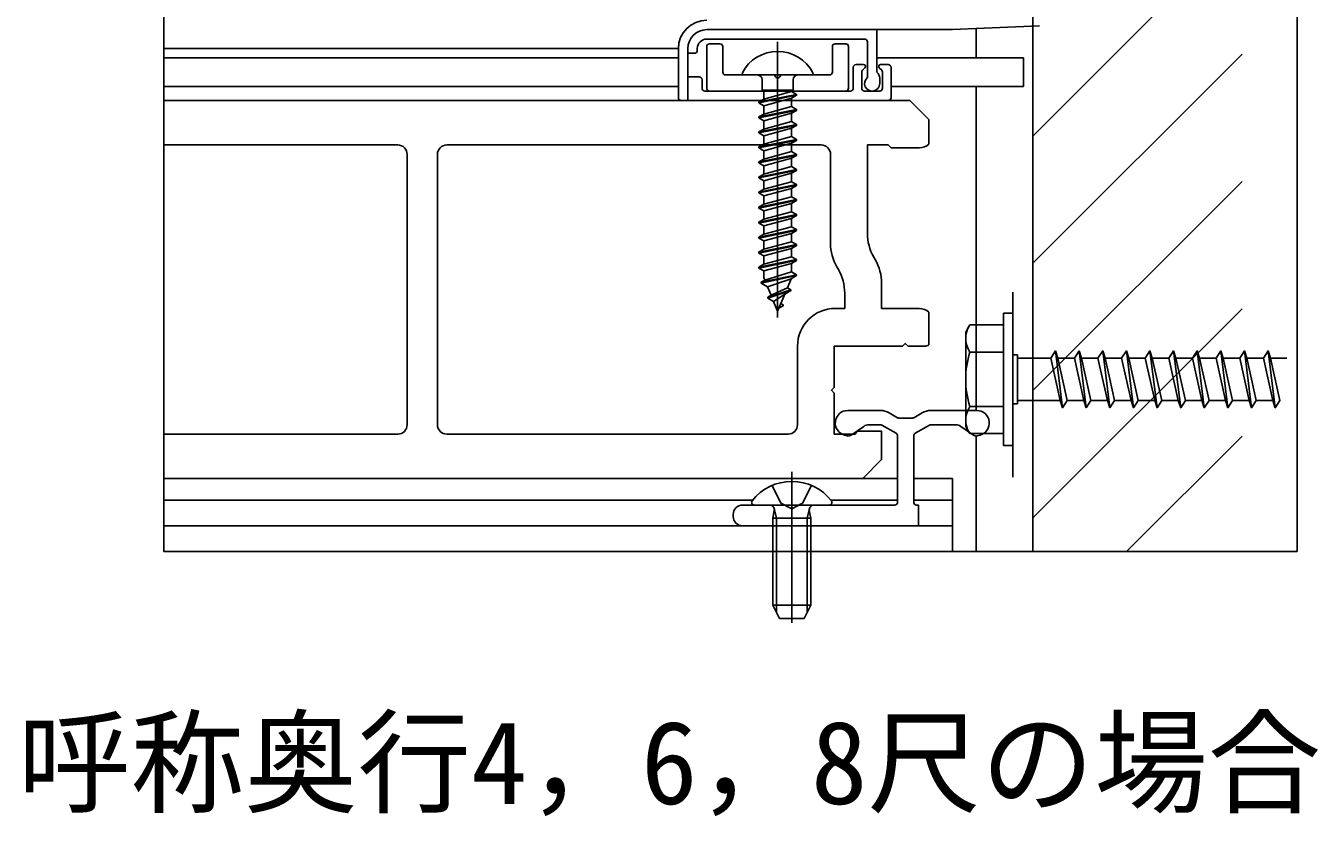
# Model space of a CAD drawing. Units: millimetres, scale not verified. Extents: x -700 to 700, y -1043 to 1037.
# Drawn here: x 117.7 to 254.4, y 297.8 to 381.5 of the extents above; entities that cross this region are included whole.
import ezdxf
from ezdxf.enums import TextEntityAlignment as Align

# ---------------------------------------------------------------- set-up
doc = ezdxf.new("R2010")
doc.units = ezdxf.units.MM
doc.header["$LTSCALE"] = 6
for name, color, linetype in [('0-2_USER1', 3, 'Continuous'), ('0-3_YKK_11', 7, 'Continuous'), ('0-4_YKK_12', 2, 'Continuous'), ('0-5_YKK_13', 4, 'Continuous'), ('0-8_YSS_K', 3, 'Continuous')]:
    doc.layers.add(name, color=color, linetype=linetype)
doc.styles.add('ＭＳ ゴシック', font='')
doc.styles.get('ＭＳ ゴシック').set_extended_font_data('MS Gothic')

msp = doc.modelspace()

# ---------------------------------------------------------------- linework, layer by layer
at = {"layer": '0-3_YKK_11'}
for p, q in [((157.024, 368.859), (132.262, 368.859)), ((158.024, 339.259), (158.024, 367.859)), ((161.224, 367.859), (161.224, 339.259)), ((201.824, 368.859), (162.224, 368.859)), ((202.824, 358.452), (202.824, 367.859)), ((207.554, 356.719), (207.394, 356.997)), ((203.654, 355.674), (203.494, 355.952)), ((213.224, 347.693), (213.224, 351.177)), ((199.324, 339.259), (199.324, 347.559)), ((132.262, 338.259), (157.024, 338.259)), ((162.224, 338.259), (198.324, 338.259))]:
    msp.add_line(p, q, dxfattribs=at)
for points in [[(213.224, 368.941), (213.224, 371.559), (211.224, 373.559), (132.262, 373.559)], [(206.724, 359.497), (206.724, 368.859), (208.924, 368.859), (209.224, 368.559), (212.224, 368.559)], [(212.224, 351.559), (208.224, 351.559), (208.224, 354.219)], [(203.324, 351.559), (204.324, 351.559), (204.324, 353.174)], [(132.262, 333.559), (206.224, 333.559), (208.224, 335.559), (208.224, 338.559), (205.724, 338.559), (205.424, 338.259), (203.224, 338.259), (203.224, 342.609), (202.924, 342.909), (203.224, 343.209), (203.224, 347.559), (210.424, 347.559), (210.724, 347.859), (211.024, 347.559), (212.724, 347.559)]]:
    msp.add_lwpolyline(points, dxfattribs=at)
for centre, radius, start, end in [((157.024, 367.859), 1, 0, 90), ((162.224, 367.859), 1, 90, 180), ((201.824, 367.859), 1, 0, 90), ((212.224, 370.059), 1.5, 270, 311.81031), ((207.824, 358.452), 5, 180, 210), ((211.724, 359.497), 5, 180, 210), ((199.324, 353.174), 5, 0, 30), ((203.224, 354.219), 5, 0, 30), ((203.324, 347.559), 4, 90, 180), ((212.224, 350.059), 1.5, 48.18969, 90), ((212.724, 348.559), 1, 270, 300), ((157.024, 339.259), 1, 270, 0), ((162.224, 339.259), 1, 180, 270), ((198.324, 339.259), 1, 270, 0)]:
    msp.add_arc(centre, radius, start, end, dxfattribs=at)
at = {"layer": '0-4_YKK_12'}
for p, q in [((218.224, 381.168), (218.224, 378.059)), ((186.724, 379.059), (132.262, 379.059)), ((197.224, 379.759), (197.224, 350.605)), ((186.724, 378.059), (132.262, 378.059)), ((223.224, 378.059), (207.724, 378.059)), ((223.224, 378.059), (223.224, 375.059)), ((186.724, 375.059), (132.262, 375.059)), ((223.224, 375.059), (209.224, 375.059)), ((218.224, 375.059), (218.224, 340.759)), ((222.124, 333.714), (222.124, 353.286)), ((218.224, 338.059), (218.224, 325.843)), ((209.924, 333.559), (132.262, 333.559)), ((215.724, 333.559), (211.624, 333.559)), ((215.724, 333.559), (215.724, 325.843)), ((194.577, 331.259), (132.262, 331.259)), ((209.924, 331.259), (202.871, 331.259)), ((215.724, 331.259), (211.624, 331.259)), ((215.724, 328.559), (132.262, 328.559))]:
    msp.add_line(p, q, dxfattribs=at)
msp.add_lwpolyline([(132.262, 402.183), (252.185, 402.183), (252.185, 325.843), (132.262, 325.843)], close=True, dxfattribs=at)
at = {"layer": '0-5_YKK_13'}
for p, q in [((189.724, 381.059), (207.724, 381.059)), ((207.724, 376.559), (207.724, 381.059)), ((186.724, 373.859), (186.724, 379.059)), ((187.724, 373.559), (187.724, 379.059)), ((188.724, 379.059), (188.724, 378.859)), ((189.724, 380.059), (206.424, 380.059)), ((189.724, 379.259), (189.724, 374.859)), ((191.124, 379.559), (190.024, 379.559)), ((191.424, 376.559), (191.424, 379.259)), ((203.024, 379.259), (203.024, 376.559)), ((204.424, 379.559), (203.324, 379.559)), ((204.724, 374.859), (204.724, 379.259)), ((206.724, 375.983), (206.724, 379.759)), ((187.724, 378.559), (188.424, 378.559)), ((187.724, 376.059), (187.724, 373.559)), ((187.724, 376.059), (188.924, 376.059)), ((196.766, 376.259), (191.724, 376.259)), ((193.628, 376.259), (200.82, 376.259)), ((202.724, 376.259), (197.682, 376.259)), ((205.224, 374.859), (205.224, 377.059)), ((206.324, 377.359), (205.524, 377.359)), ((206.124, 374.859), (206.124, 376.552)), ((206.465, 377.018), (206.212, 376.764)), ((207.983, 377.018), (208.236, 376.764)), ((208.124, 377.359), (208.924, 377.359)), ((208.324, 374.859), (208.324, 376.552)), ((209.224, 373.859), (209.224, 377.059)), ((189.224, 375.759), (189.224, 374.859)), ((195.589, 375.759), (195.589, 374.671)), ((198.859, 375.759), (198.859, 374.671)), ((208.024, 375.359), (208.024, 375.934)), ((187.224, 373.559), (208.924, 373.559)), ((189.524, 374.559), (204.924, 374.559)), ((190.024, 374.559), (204.424, 374.559)), ((195.583, 374.671), (198.859, 374.671)), ((195.749, 374.601), (195.749, 373.717)), ((195.749, 373.717), (198.699, 374.512)), ((198.699, 374.671), (198.699, 374.512)), ((199.224, 374.209), (198.699, 374.512)), ((198.699, 373.806), (198.699, 372.922)), ((206.424, 374.559), (208.024, 374.559)), ((195.749, 373.011), (195.224, 373.314)), ((195.749, 373.011), (195.749, 372.127)), ((195.749, 372.127), (198.699, 372.922)), ((199.224, 372.619), (198.699, 372.922)), ((198.699, 372.216), (198.699, 371.332)), ((195.749, 371.421), (195.224, 371.724)), ((195.749, 371.421), (195.749, 370.537)), ((195.749, 370.537), (198.699, 371.332)), ((199.224, 371.029), (198.699, 371.332)), ((198.699, 370.626), (198.699, 369.742)), ((195.749, 369.831), (195.224, 370.134)), ((195.749, 369.831), (195.749, 368.947)), ((195.749, 368.947), (198.699, 369.742)), ((199.224, 369.439), (198.699, 369.742)), ((195.749, 368.241), (195.224, 368.544)), ((195.749, 368.241), (195.749, 367.357)), ((195.749, 367.357), (198.699, 368.152)), ((198.699, 369.036), (198.699, 368.152)), ((199.224, 367.849), (198.699, 368.152)), ((195.749, 366.651), (195.224, 366.954)), ((195.749, 366.651), (195.749, 365.767)), ((195.749, 365.767), (198.699, 366.562)), ((198.699, 367.446), (198.699, 366.562)), ((199.224, 366.259), (198.699, 366.562)), ((195.749, 365.061), (195.224, 365.364)), ((198.699, 365.856), (198.699, 364.972)), ((195.749, 363.471), (195.224, 363.774)), ((195.749, 365.061), (195.749, 364.177)), ((195.749, 364.177), (198.699, 364.972)), ((199.224, 364.669), (198.699, 364.972)), ((198.699, 364.266), (198.699, 363.382)), ((195.224, 362.284), (199.224, 363.079)), ((199.224, 362.979), (195.224, 362.184)), ((195.749, 363.471), (195.749, 362.587)), ((195.749, 362.587), (198.699, 363.382)), ((198.699, 362.676), (195.749, 361.881)), ((199.224, 363.079), (198.699, 363.382)), ((199.224, 362.979), (198.699, 362.676)), ((198.699, 362.676), (198.699, 361.792)), ((199.224, 363.079), (199.224, 362.979)), ((195.749, 361.881), (195.224, 362.184)), ((195.749, 361.881), (195.749, 360.997)), ((195.749, 360.997), (198.699, 361.792)), ((199.224, 361.489), (198.699, 361.792)), ((198.699, 361.086), (198.699, 360.202)), ((195.749, 360.291), (195.224, 360.594)), ((195.224, 359.104), (199.224, 359.899)), ((199.224, 359.799), (195.224, 359.004)), ((195.749, 360.291), (195.749, 359.407)), ((195.749, 359.407), (198.699, 360.202)), ((199.224, 359.899), (198.699, 360.202)), ((199.224, 359.799), (198.699, 359.496)), ((199.224, 359.899), (199.224, 359.799)), ((195.749, 359.407), (195.224, 359.104)), ((195.224, 359.104), (195.224, 359.004)), ((195.749, 358.701), (195.224, 359.004)), ((195.224, 357.514), (199.224, 358.309)), ((198.699, 359.496), (195.749, 358.701)), ((195.749, 358.701), (195.749, 357.817)), ((195.749, 357.817), (198.699, 358.612)), ((198.699, 359.496), (198.699, 358.612)), ((199.224, 358.309), (198.699, 358.612)), ((199.224, 358.209), (195.224, 357.414)), ((195.749, 357.111), (195.224, 357.414)), ((198.699, 357.906), (195.749, 357.111)), ((195.749, 357.111), (195.749, 356.227)), ((195.749, 356.227), (198.699, 357.022)), ((198.699, 357.906), (198.699, 357.022)), ((199.224, 356.719), (198.699, 357.022)), ((199.224, 356.719), (195.224, 355.924)), ((195.224, 355.824), (199.224, 356.619)), ((195.749, 356.227), (195.224, 355.924)), ((195.224, 355.924), (195.224, 355.824)), ((195.749, 355.521), (195.224, 355.824)), ((198.699, 356.316), (195.749, 355.521)), ((199.224, 356.619), (198.699, 356.316)), ((198.699, 356.316), (198.699, 355.432)), ((199.224, 356.719), (199.224, 356.619)), ((199.224, 355.129), (195.474, 354.334)), ((199.224, 355.029), (195.474, 354.234)), ((195.858, 354.556), (195.474, 354.334)), ((195.474, 354.334), (195.474, 354.234)), ((196.154, 353.841), (195.474, 354.234)), ((195.749, 355.521), (195.749, 354.82)), ((195.858, 354.556), (195.749, 354.82)), ((195.858, 354.556), (198.699, 355.432)), ((198.648, 354.696), (196.154, 353.841)), ((198.256, 353.751), (198.648, 354.696)), ((199.224, 355.029), (198.648, 354.696)), ((199.224, 355.129), (198.699, 355.432)), ((199.224, 355.129), (199.224, 355.029)), ((196.525, 352.947), (196.154, 353.841)), ((198.624, 353.539), (196.174, 352.744)), ((196.525, 352.947), (196.174, 352.744)), ((198.256, 353.751), (196.525, 352.947)), ((197.971, 353.062), (196.8, 352.283)), ((197.224, 351.259), (197.971, 353.062)), ((198.624, 353.439), (197.971, 353.062)), ((198.624, 353.539), (198.256, 353.751)), ((196.174, 352.744), (196.174, 352.644)), ((196.8, 352.283), (196.174, 352.644)), ((197.224, 351.259), (196.8, 352.283)), ((197.824, 351.949), (197.57, 352.095)), ((221.124, 351.059), (221.124, 337.059)), ((221.124, 351.059), (222.124, 351.059)), ((222.124, 351.059), (222.124, 337.059)), ((217.124, 349.059), (217.557, 349.809)), ((217.124, 339.059), (217.124, 349.059)), ((221.124, 349.809), (217.555, 349.809)), ((221.124, 349.809), (221.124, 338.309)), ((221.124, 346.946), (217.571, 346.946)), ((222.124, 346.659), (222.624, 346.659)), ((222.624, 346.659), (222.624, 341.459)), ((222.624, 346.309), (226.124, 346.309)), ((226.624, 347.059), (227.374, 341.059)), ((226.874, 346.309), (227.874, 341.809)), ((226.874, 346.309), (228.624, 346.309)), ((228.624, 346.309), (229.124, 347.059)), ((228.624, 346.309), (229.624, 341.809)), ((229.124, 347.059), (229.874, 341.059)), ((229.124, 347.059), (229.374, 346.309)), ((229.374, 346.309), (230.374, 341.809)), ((229.374, 346.309), (231.124, 346.309)), ((231.624, 347.059), (232.374, 341.059)), ((231.874, 346.309), (232.374, 346.309)), ((231.874, 346.309), (232.374, 344.059)), ((232.374, 346.309), (233.624, 346.309)), ((234.124, 347.059), (234.874, 341.059)), ((234.374, 346.309), (236.124, 346.309)), ((234.374, 346.309), (235.374, 341.809)), ((236.624, 347.059), (237.374, 341.059)), ((236.874, 346.309), (238.624, 346.309)), ((236.874, 346.309), (237.874, 341.809)), ((239.124, 347.059), (239.874, 341.059)), ((239.374, 346.309), (241.124, 346.309)), ((239.374, 346.309), (240.374, 341.809)), ((241.624, 347.059), (242.374, 341.059)), ((241.874, 346.309), (243.624, 346.309)), ((241.874, 346.309), (242.874, 341.809)), ((244.124, 347.059), (244.874, 341.059)), ((244.374, 346.309), (246.124, 346.309)), ((244.374, 346.309), (245.374, 341.809)), ((246.124, 346.309), (247.124, 341.809)), ((246.624, 347.059), (247.374, 341.059)), ((246.874, 346.309), (247.374, 346.309)), ((246.874, 346.309), (247.374, 344.059)), ((247.374, 346.309), (248.624, 346.309)), ((249.124, 347.059), (249.874, 341.059)), ((249.374, 346.309), (251.124, 346.309)), ((249.374, 346.309), (250.374, 341.809)), ((232.374, 344.059), (232.874, 341.809)), ((247.374, 344.059), (247.874, 341.809)), ((204.649, 340.759), (208.112, 340.759)), ((209.012, 340.518), (209.91, 339.999)), ((211.638, 339.999), (212.536, 340.518)), ((213.436, 340.759), (218.298, 340.759)), ((221.124, 341.172), (217.571, 341.172)), ((222.124, 341.459), (222.624, 341.459)), ((227.124, 341.809), (222.624, 341.809)), ((229.624, 341.809), (227.874, 341.809)), ((229.624, 341.809), (229.874, 341.059)), ((229.874, 341.059), (230.374, 341.809)), ((232.124, 341.809), (230.374, 341.809)), ((232.374, 341.059), (232.874, 341.809)), ((234.624, 341.809), (232.874, 341.809)), ((237.124, 341.809), (235.374, 341.809)), ((239.624, 341.809), (237.874, 341.809)), ((242.124, 341.809), (240.374, 341.809)), ((244.624, 341.809), (242.874, 341.809)), ((247.124, 341.809), (245.374, 341.809)), ((249.624, 341.809), (247.874, 341.809)), ((208.112, 339.259), (206.911, 339.259)), ((209.774, 338.346), (208.262, 339.219)), ((210.06, 339.959), (211.488, 339.959)), ((213.286, 339.219), (211.774, 338.346)), ((216.037, 339.259), (213.436, 339.259)), ((204.595, 338.076), (204.306, 338.153)), ((206.337, 339.078), (205.011, 338.149)), ((209.924, 331.059), (209.924, 338.086)), ((211.624, 338.086), (211.624, 331.059)), ((217.937, 338.149), (216.611, 339.078)), ((217.124, 339.059), (217.557, 338.309)), ((217.555, 338.309), (221.124, 338.309)), ((218.642, 338.153), (218.353, 338.076)), ((221.124, 337.059), (222.124, 337.059)), ((198.724, 334.259), (198.724, 318.296)), ((196.649, 332.836), (197.579, 330.971)), ((200.799, 332.836), (199.869, 330.971)), ((197.579, 330.971), (198.724, 330.362)), ((199.869, 330.971), (198.724, 330.362)), ((192.524, 329.559), (192.524, 329.759)), ((193.524, 330.759), (209.624, 330.759)), ((202.7, 330.759), (194.748, 330.759)), ((196.724, 329.359), (196.869, 330.171)), ((197.103, 329.359), (196.863, 330.374)), ((200.345, 329.359), (200.585, 330.374)), ((200.724, 329.359), (200.579, 330.171)), ((196.724, 329.359), (200.724, 329.359)), ((196.724, 329.359), (196.724, 320.159)), ((197.103, 329.359), (197.103, 319.401)), ((200.345, 329.359), (200.345, 319.401)), ((200.724, 329.359), (200.724, 320.159)), ((196.724, 320.159), (200.724, 320.159)), ((196.724, 320.159), (197.424, 318.759)), ((200.024, 318.759), (200.724, 320.159)), ((197.424, 318.759), (200.024, 318.759))]:
    msp.add_line(p, q, dxfattribs=at)
for points in [[(207.724, 381.059), (215.724, 381.059), (224.937, 381.459)], [(195.224, 373.414), (199.224, 374.209), (199.224, 374.109), (195.224, 373.314)], [(195.749, 373.717), (195.224, 373.414), (195.224, 373.314)], [(196.011, 374.671), (195.749, 374.601), (195.627, 374.671)], [(199.224, 374.109), (198.699, 373.806), (195.749, 373.011)], [(195.224, 371.824), (199.224, 372.619), (199.224, 372.519), (195.224, 371.724)], [(195.749, 372.127), (195.224, 371.824), (195.224, 371.724)], [(199.224, 372.519), (198.699, 372.216), (195.749, 371.421)], [(195.224, 370.234), (199.224, 371.029), (199.224, 370.929), (195.224, 370.134)], [(199.224, 370.929), (198.699, 370.626), (195.749, 369.831)], [(195.749, 370.537), (195.224, 370.234), (195.224, 370.134)], [(195.224, 368.644), (199.224, 369.439), (199.224, 369.339), (195.224, 368.544)], [(199.224, 369.339), (198.699, 369.036), (195.749, 368.241)], [(195.749, 368.947), (195.224, 368.644), (195.224, 368.544)], [(195.224, 367.054), (199.224, 367.849), (199.224, 367.749), (195.224, 366.954)], [(195.749, 367.357), (195.224, 367.054), (195.224, 366.954)], [(199.224, 367.749), (198.699, 367.446), (195.749, 366.651)], [(195.224, 365.464), (199.224, 366.259), (199.224, 366.159), (195.224, 365.364)], [(195.749, 365.767), (195.224, 365.464), (195.224, 365.364)], [(199.224, 366.159), (198.699, 365.856), (195.749, 365.061)], [(195.224, 363.874), (199.224, 364.669), (199.224, 364.569), (195.224, 363.774)], [(195.749, 364.177), (195.224, 363.874), (195.224, 363.774)], [(199.224, 364.569), (198.699, 364.266), (195.749, 363.471)], [(195.749, 362.587), (195.224, 362.284), (195.224, 362.184)], [(195.224, 360.694), (199.224, 361.489), (199.224, 361.389), (195.224, 360.594)], [(199.224, 361.389), (198.699, 361.086), (195.749, 360.291)], [(195.749, 360.997), (195.224, 360.694), (195.224, 360.594)], [(199.224, 358.309), (199.224, 358.209), (198.699, 357.906)], [(195.749, 357.817), (195.224, 357.514), (195.224, 357.414)], [(198.624, 353.539), (198.624, 353.439), (196.174, 352.644)], [(197.824, 351.949), (197.824, 351.849), (197.357, 351.579)], [(226.124, 346.309), (226.624, 347.059), (226.874, 346.309)], [(226.124, 346.309), (227.124, 341.809), (227.374, 341.059), (227.874, 341.809)], [(231.124, 346.309), (231.624, 347.059), (231.874, 346.309)], [(231.124, 346.309), (232.124, 341.809), (232.374, 341.059)], [(233.624, 346.309), (234.124, 347.059), (234.374, 346.309)], [(233.624, 346.309), (234.624, 341.809), (234.874, 341.059), (235.374, 341.809)], [(236.124, 346.309), (236.624, 347.059), (236.874, 346.309)], [(236.124, 346.309), (237.124, 341.809), (237.374, 341.059), (237.874, 341.809)], [(238.624, 346.309), (239.124, 347.059), (239.374, 346.309)], [(238.624, 346.309), (239.624, 341.809), (239.874, 341.059), (240.374, 341.809)], [(241.124, 346.309), (241.624, 347.059), (241.874, 346.309)], [(241.124, 346.309), (242.124, 341.809), (242.374, 341.059), (242.874, 341.809)], [(243.624, 346.309), (244.124, 347.059), (244.374, 346.309)], [(243.624, 346.309), (244.624, 341.809), (244.874, 341.059), (245.374, 341.809)], [(246.124, 346.309), (246.624, 347.059), (246.874, 346.309)], [(248.624, 346.309), (249.124, 347.059), (249.374, 346.309)], [(248.624, 346.309), (249.624, 341.809), (249.874, 341.059), (250.374, 341.809)], [(247.124, 341.809), (247.374, 341.059), (247.874, 341.809)], [(211.924, 330.759), (212.124, 330.759), (212.124, 328.559), (193.524, 328.559)]]:
    msp.add_lwpolyline(points, dxfattribs=at)
for centre, radius, start, end in [((189.724, 379.059), 3, 90, 180), ((189.724, 379.059), 2, 90, 180), ((188.424, 378.859), 0.3, 270, 0), ((189.724, 379.059), 1, 90, 180), ((190.024, 379.259), 0.3, 90, 180), ((191.124, 379.259), 0.3, 0, 90), ((203.324, 379.259), 0.3, 90, 180), ((204.424, 379.259), 0.3, 360, 90), ((206.424, 379.759), 0.3, 0, 90), ((197.224, 374.559), 4.2, 27.28096, 152.71904), ((188.924, 375.759), 0.3, 0, 90), ((191.724, 376.559), 0.3, 180, 270), ((193.628, 376.413), 0.154, 152.71904, 270), ((195.089, 375.759), 0.5, 0, 90), ((196.766, 376.059), 0.2, 23.57818, 90), ((197.224, 376.259), 0.3, 203.57818, 336.42182), ((197.682, 376.059), 0.2, 90, 156.42182), ((199.359, 375.759), 0.5, 90, 180), ((200.82, 376.413), 0.154, 270, 27.28096), ((202.724, 376.559), 0.3, 270, 360), ((205.524, 377.059), 0.3, 90, 180), ((206.424, 376.552), 0.3, 135, 180), ((206.324, 377.159), 0.2, 315, 90), ((207.224, 375.934), 0.8, 0, 51.31781), ((208.124, 377.159), 0.2, 90, 225), ((208.024, 376.552), 0.3, 0, 45), ((208.924, 377.059), 0.3, 0, 90), ((189.524, 374.859), 0.3, 180, 270), ((190.024, 374.859), 0.3, 180, 270), ((204.424, 374.859), 0.3, 270, 0), ((204.924, 374.859), 0.3, 270, 0), ((206.424, 374.859), 0.3, 180, 270), ((207.224, 375.359), 0.8, 128.68219, 0), ((208.024, 374.859), 0.3, 270, 0), ((187.024, 373.859), 0.3, 180, 270), ((208.924, 373.859), 0.3, 270, 0), ((219.68, 348.389), 2.556, 146.25178, 214.38425), ((226.677, 344.059), 9.553, 162.41205, 197.58795), ((204.649, 339.434), 1.325, 90, 255), ((208.112, 338.959), 1.8, 60, 90), ((213.436, 338.959), 1.8, 90, 120), ((219.68, 339.729), 2.556, 145.61575, 213.74822), ((218.298, 339.434), 1.325, 285, 90), ((206.911, 338.259), 1, 90, 125), ((208.112, 338.959), 0.3, 60, 90), ((210.06, 340.259), 0.3, 240, 270), ((211.488, 340.259), 0.3, 270, 300), ((213.436, 338.959), 0.3, 90, 120), ((216.037, 338.259), 1, 55, 90), ((204.724, 338.559), 0.5, 255, 305), ((209.624, 338.086), 0.3, 0, 60), ((211.924, 338.086), 0.3, 120, 180), ((218.224, 338.559), 0.5, 235, 285), ((198.724, 327.959), 5.3, 37.71409, 142.28591), ((194.748, 331.033), 0.274, 142.28591, 270), ((202.7, 331.033), 0.274, 270, 37.71409), ((209.624, 331.059), 0.3, 270, 0), ((211.924, 331.059), 0.3, 180, 270), ((193.524, 329.759), 1, 90, 180), ((196.376, 330.259), 0.5, 349.90904, 90), ((201.072, 330.259), 0.5, 90, 190.09096), ((193.524, 329.559), 1, 180, 270)]:
    msp.add_arc(centre, radius, start, end, dxfattribs=at)
at = {"layer": '0-8_YSS_K'}
for p, q in [((224.224, 402.183), (224.224, 325.843)), ((224.224, 369.802), (246.363, 391.941)), ((224.224, 356.331), (246.363, 378.471)), ((224.224, 342.861), (246.363, 365)), ((224.224, 329.391), (246.363, 351.53)), ((234.147, 325.843), (246.363, 338.059))]:
    msp.add_line(p, q, dxfattribs=at)

# ---------------------------------------------------------------- texts
at = {"layer": '0-2_USER1', "style": 'ＭＳ ゴシック'}
msp.add_text('呼称奥行4，6，8尺の場合', height=8.798, dxfattribs=at).set_placement((116.773, 296.482), align=Align.BOTTOM_LEFT)

doc.saveas('drawing.dxf')
